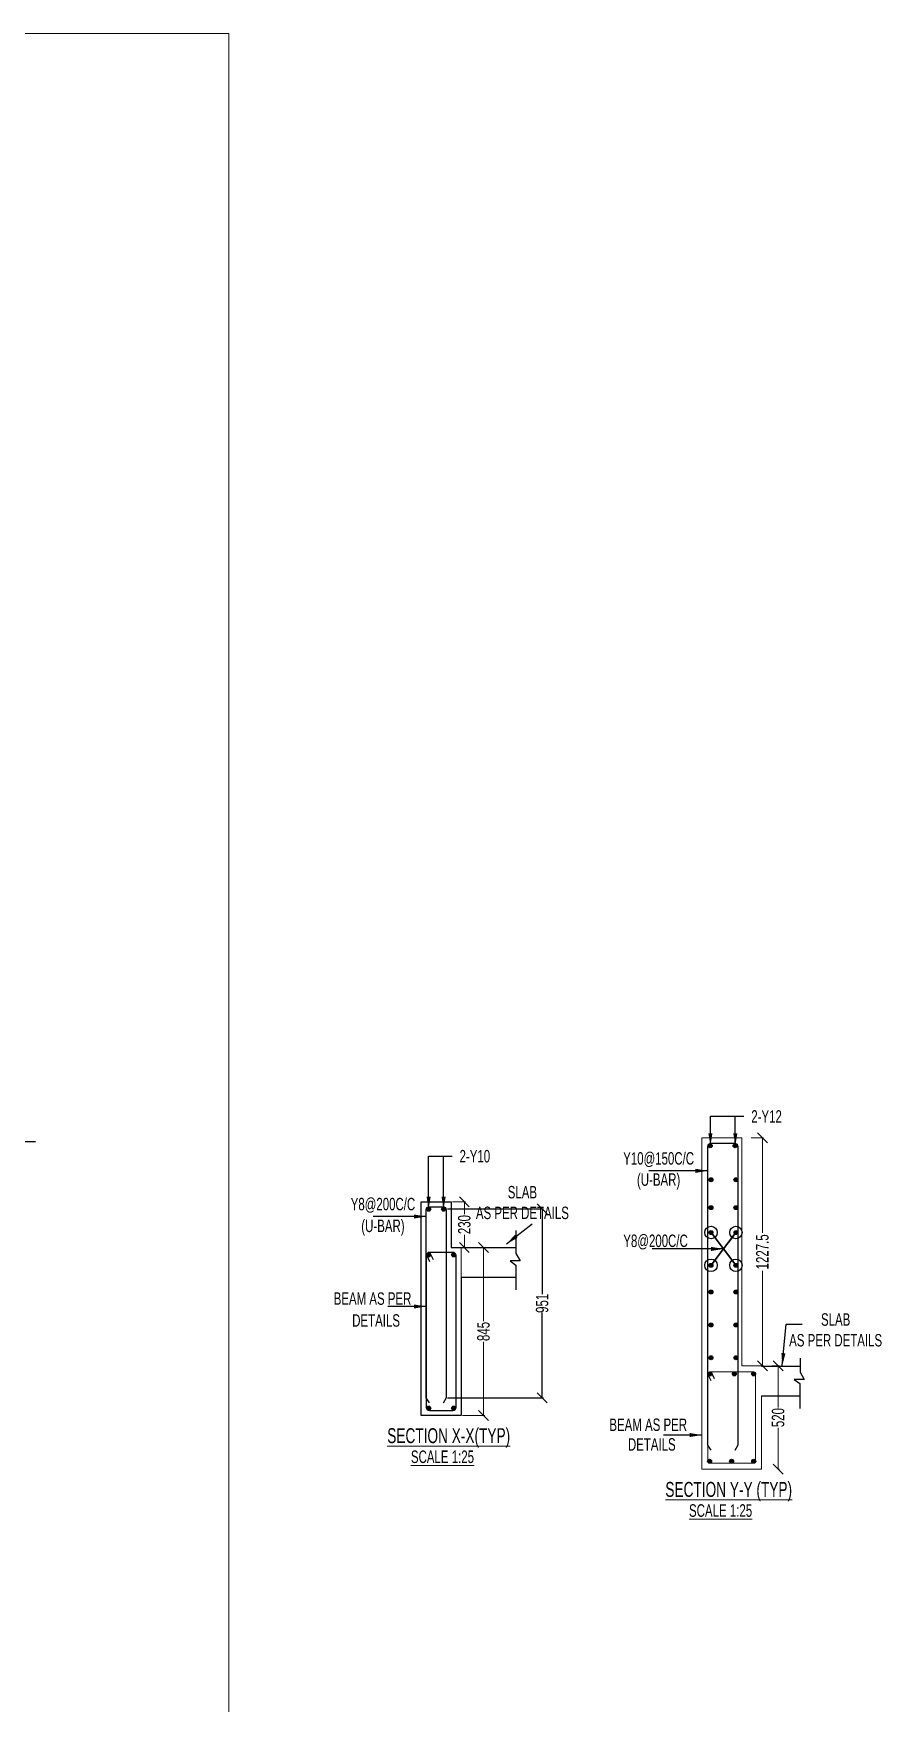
# Model space of a CAD drawing. Header units: millimetres. Extents: x -2697 to 288508, y -1308 to 60928.
# Drawn here: x 31381 to 35648, y 22669 to 31071 of the extents above; entities that cross this region are included whole.
import ezdxf

# ---------------------------------------------------------------- set-up
doc = ezdxf.new("R2010")
doc.units = ezdxf.units.MM
doc.header["$LTSCALE"] = 100
doc.linetypes.add('HIDDEN', pattern=[0.375, 0.25, -0.125])
doc.layers.get('Defpoints').update_dxf_attribs({"color": 1, "lineweight": 0})
for name, color, linetype in [('-S-MISC', 8, 'Continuous'), ('dim', 8, 'Continuous'), ('rein', 3, 'Continuous'), ('TEXT', 2, 'Continuous')]:
    doc.layers.add(name, color=color, linetype=linetype)
for name, color, linetype, lineweight in [('Column outline', 5, 'Continuous', 0), ('SEC TEXT', 9, 'Continuous', 18), ('SLAB LINE', 254, 'HIDDEN', 20)]:
    doc.layers.add(name, color=color, linetype=linetype, lineweight=lineweight)
doc.styles.add('sd', font='ARIALN.TTF')
doc.styles.add('SOBHA', font='swisscl.ttf', dxfattribs={"width": 0.9})
doc.dimstyles.new('S--25', dxfattribs={"dimscale": 25, "dimtxt": 2.5, "dimasz": 2, "dimexe": 0.25, "dimexo": 0.25, "dimgap": 0.1, "dimtad": 0, "dimdec": 0, "dimrnd": 0.0005, "dimzin": 0, "dimdsep": 46, "dimtxsty": 'SOBHA', "dimblk": 'OBLIQUE', "dimcen": 0.09, "dimclrd": 8, "dimclre": 8, "dimclrt": 6, "dimadec": 0, "dimazin": 0, "dimtfac": 1, "dimtdec": 0, "dimtofl": 0, "dimtmove": 0, "dimatfit": 3, "dimfxl": 0.18, "dimtolj": 1, "dimtzin": 0, "dimlwd": -1, "dimlwe": -1, "dimarcsym": 0})
doc.dimstyles.new('S-25', dxfattribs={"dimscale": 25, "dimtxt": 2.5, "dimasz": 2.5, "dimexe": 0.25, "dimexo": 0.25, "dimgap": 0.1, "dimtad": 0, "dimdec": 0, "dimrnd": 0.0005, "dimzin": 0, "dimdsep": 46, "dimtxsty": 'SOBHA', "dimblk": 'OBLIQUE', "dimcen": 0.09, "dimclrd": 8, "dimclre": 8, "dimclrt": 6, "dimadec": 0, "dimazin": 0, "dimtfac": 1, "dimtdec": 0, "dimtofl": 0, "dimtmove": 0, "dimatfit": 3, "dimfxl": 0.18, "dimtolj": 1, "dimtzin": 0, "dimlwd": -1, "dimlwe": -1, "dimarcsym": 0})

# ---------------------------------------------------------------- blocks, each defined once
blk = doc.blocks.new('_Oblique')
at = {"color": 0, "linetype": 'ByBlock', "lineweight": -2}
blk.add_line((-0.5, -0.5), (0.5, 0.5), dxfattribs=at)
blk = doc.blocks.new('*D739')
at = {"layer": 'Column outline', "color": 8, "transparency": 16777216}
for p, q in [((33488.3, 25193.8), (33554.9, 25193.8)), ((33548.6, 25193.8), (33548.6, 25130.4)), ((33488.3, 24963.8), (33554.9, 24963.8)), ((33548.6, 24963.8), (33548.6, 25027.2))]:
    blk.add_line(p, q, dxfattribs=at)
at = {"layer": 'Defpoints', "color": 0, "transparency": 16777216}
for p in [(33482, 25193.8), (33548.6, 25193.8), (33482, 24963.8)]:
    blk.add_point(p, dxfattribs=at)
at = {"layer": 'Column outline', "color": 8, "transparency": 16777216, "xscale": 50, "yscale": 50, "zscale": 50}
for p, rotation in [((33548.6, 25193.8), 90), ((33548.6, 24963.8), 270)]:
    blk.add_blockref('_Oblique', p, dxfattribs=dict(at, rotation=rotation))
at = {"layer": 'Column outline', "color": 6, "transparency": 16777216, "insert": (33548.6, 25078.8), "char_height": 62.5, "attachment_point": 5, "rotation": 90, "style": 'SOBHA'}
blk.add_mtext('\\A1;230', dxfattribs=at)
blk = doc.blocks.new('*D740')
at = {"layer": 'Column outline', "color": 8, "transparency": 16777216}
for p, q in [((33538.3, 24963.8), (33651.1, 24963.8)), ((33644.9, 24963.8), (33644.9, 24592.7)), ((33644.9, 24118.3), (33644.9, 24489.4)), ((33539, 24118.3), (33651.1, 24118.3))]:
    blk.add_line(p, q, dxfattribs=at)
at = {"layer": 'Defpoints', "color": 0, "transparency": 16777216}
for p in [(33532, 24963.8), (33532.8, 24118.3), (33644.9, 24118.3)]:
    blk.add_point(p, dxfattribs=at)
at = {"layer": 'Column outline', "color": 8, "transparency": 16777216, "xscale": 50, "yscale": 50, "zscale": 50}
for p, rotation in [((33644.9, 24963.8), 90), ((33644.9, 24118.3), 270)]:
    blk.add_blockref('_Oblique', p, dxfattribs=dict(at, rotation=rotation))
at = {"layer": 'Column outline', "color": 6, "transparency": 16777216, "insert": (33644.9, 24541.1), "char_height": 62.5, "attachment_point": 5, "rotation": 90, "style": 'SOBHA'}
blk.add_mtext('\\A1;845', dxfattribs=at)
blk = doc.blocks.new('*D786')
at = {"layer": 'Column outline', "color": 8, "transparency": 16777216}
for p, q in [((34990.9, 25515.4), (35054.4, 25515.4)), ((35048.1, 25515.4), (35048.1, 25036.6)), ((35048.1, 24367.9), (35048.1, 24846.7)), ((35017.2, 24367.9), (35054.4, 24367.9))]:
    blk.add_line(p, q, dxfattribs=at)
at = {"layer": 'Defpoints', "color": 0, "transparency": 16777216}
for p in [(34984.7, 25515.4), (35048.1, 25515.4), (35010.9, 24367.9)]:
    blk.add_point(p, dxfattribs=at)
at = {"layer": 'Column outline', "color": 8, "transparency": 16777216, "xscale": 50, "yscale": 50, "zscale": 50}
for p, rotation in [((35048.1, 25515.4), 90), ((35048.1, 24367.9), 270)]:
    blk.add_blockref('_Oblique', p, dxfattribs=dict(at, rotation=rotation))
at = {"layer": 'Column outline', "color": 6, "transparency": 16777216, "insert": (35048.1, 24941.6), "char_height": 62.5, "attachment_point": 5, "rotation": 90, "style": 'SOBHA'}
blk.add_mtext('\\A1;1227.5', dxfattribs=at)
blk = doc.blocks.new('*D787')
at = {"layer": 'Column outline', "color": 8, "transparency": 16777216}
for p, q in [((35096.2, 24367.9), (35133.4, 24367.9)), ((35127.1, 24367.9), (35127.1, 24159.5)), ((35127.1, 23847.9), (35127.1, 24056.2)), ((35129.5, 23847.9), (35133.4, 23847.9))]:
    blk.add_line(p, q, dxfattribs=at)
at = {"layer": 'Defpoints', "color": 0, "transparency": 16777216}
for p in [(35089.9, 24367.9), (35123.2, 23847.9), (35127.1, 23847.9)]:
    blk.add_point(p, dxfattribs=at)
at = {"layer": 'Column outline', "color": 8, "transparency": 16777216, "xscale": 50, "yscale": 50, "zscale": 50}
for p, rotation in [((35127.1, 24367.9), 90), ((35127.1, 23847.9), 270)]:
    blk.add_blockref('_Oblique', p, dxfattribs=dict(at, rotation=rotation))
at = {"layer": 'Column outline', "color": 6, "transparency": 16777216, "insert": (35127.1, 24107.9), "char_height": 62.5, "attachment_point": 5, "rotation": 90, "style": 'SOBHA'}
blk.add_mtext('\\A1;520', dxfattribs=at)
blk = doc.blocks.new('*D846')
at = {"color": 8, "transparency": 16777216}
for p, q in [((33463.3, 25158), (33946.3, 25158)), ((33940, 25158), (33940, 24729.4)), ((33940, 24207.4), (33940, 24636)), ((33463.3, 24207.4), (33946.3, 24207.4))]:
    blk.add_line(p, q, dxfattribs=at)
at = {"layer": 'Defpoints', "color": 0, "transparency": 16777216}
for p in [(33457, 25158), (33457, 24207.4), (33940, 24207.4)]:
    blk.add_point(p, dxfattribs=at)
at = {"color": 8, "transparency": 16777216, "xscale": 50, "yscale": 50, "zscale": 50}
for p, rotation in [((33940, 25158), 90), ((33940, 24207.4), 270)]:
    blk.add_blockref('_Oblique', p, dxfattribs=dict(at, rotation=rotation))
at = {"color": 6, "transparency": 16777216, "insert": (33940, 24682.7), "char_height": 62.5, "attachment_point": 5, "rotation": 90, "style": 'SOBHA'}
blk.add_mtext('\\A1;951', dxfattribs=at)

msp = doc.modelspace()

# ---------------------------------------------------------------- hatches: boundary and pattern name
at = {"layer": 'rein', "ltscale": 10}
h = msp.add_hatch(color=256, dxfattribs=at)
h.dxf.hatch_style = 1
h.paths.add_polyline_path([(34795.74, 25474.9, 1), (34775.74, 25474.9, 1)])
h = msp.add_hatch(color=256, dxfattribs=at)
h.dxf.hatch_style = 1
h.paths.add_polyline_path([(34921.11, 25474.9, 1), (34901.11, 25474.9, 1)])
h = msp.add_hatch(color=256, dxfattribs=at)
h.dxf.hatch_style = 1
h.paths.add_polyline_path([(34799.59, 25304.2, 1), (34779.59, 25304.2, 1)])
h = msp.add_hatch(color=256, dxfattribs=at)
h.dxf.hatch_style = 1
h.paths.add_polyline_path([(34924.96, 25304.2, 1), (34904.96, 25304.2, 1)])
h = msp.add_hatch(color=256, dxfattribs=at)
h.dxf.hatch_style = 1
h.paths.add_polyline_path([(33378.78, 25156.06, 1), (33358.78, 25156.06, 1)])
h = msp.add_hatch(color=256, dxfattribs=at)
h.dxf.hatch_style = 1
h.paths.add_polyline_path([(33454.15, 25156.06, 1), (33434.15, 25156.06, 1)])
h = msp.add_hatch(color=256, dxfattribs=at)
h.dxf.hatch_style = 1
h.paths.add_polyline_path([(34799.59, 25163.84, 1), (34779.59, 25163.84, 1)])
h = msp.add_hatch(color=256, dxfattribs=at)
h.dxf.hatch_style = 1
h.paths.add_polyline_path([(34924.96, 25163.84, 1), (34904.96, 25163.84, 1)])
h = msp.add_hatch(color=256, dxfattribs=at)
h.dxf.hatch_style = 1
h.paths.add_polyline_path([(34799.59, 25038.84, 1), (34779.59, 25038.84, 1)])
h = msp.add_hatch(color=256, dxfattribs=at)
h.dxf.hatch_style = 1
h.paths.add_polyline_path([(34924.96, 25038.84, 1), (34904.96, 25038.84, 1)])
h = msp.add_hatch(color=256, dxfattribs=at)
h.dxf.hatch_style = 1
h.paths.add_polyline_path([(33379.21, 24926.58, 1), (33359.21, 24926.58, 1)])
h = msp.add_hatch(color=256, dxfattribs=at)
h.dxf.hatch_style = 1
h.paths.add_polyline_path([(33484.82, 24926.58, -1), (33504.82, 24926.58, -1)])
h = msp.add_hatch(color=256, dxfattribs=at)
h.dxf.hatch_style = 1
h.paths.add_polyline_path([(34799.59, 24873.84, 1), (34779.59, 24873.84, 1)])
h = msp.add_hatch(color=256, dxfattribs=at)
h.dxf.hatch_style = 1
h.paths.add_polyline_path([(34924.96, 24873.84, 1), (34904.96, 24873.84, 1)])
h = msp.add_hatch(color=256, dxfattribs=at)
h.dxf.hatch_style = 1
h.paths.add_polyline_path([(34799.59, 24739.84, 1), (34779.59, 24739.84, 1)])
h = msp.add_hatch(color=256, dxfattribs=at)
h.dxf.hatch_style = 1
h.paths.add_polyline_path([(34924.96, 24739.84, 1), (34904.96, 24739.84, 1)])
h = msp.add_hatch(color=256, dxfattribs=at)
h.dxf.hatch_style = 1
h.paths.add_polyline_path([(34799.59, 24573.84, 1), (34779.59, 24573.84, 1)])
h = msp.add_hatch(color=256, dxfattribs=at)
h.dxf.hatch_style = 1
h.paths.add_polyline_path([(34924.96, 24573.84, 1), (34904.96, 24573.84, 1)])
h = msp.add_hatch(color=256, dxfattribs=at)
h.dxf.hatch_style = 1
h.paths.add_polyline_path([(34799.59, 24408.61, 1), (34779.59, 24408.61, 1)])
h = msp.add_hatch(color=256, dxfattribs=at)
h.dxf.hatch_style = 1
h.paths.add_polyline_path([(34924.96, 24408.61, 1), (34904.96, 24408.61, 1)])
h = msp.add_hatch(color=256, dxfattribs=at)
h.dxf.hatch_style = 1
h.paths.add_polyline_path([(34794.26, 24327.9, 1), (34774.26, 24327.9, 1)])
h = msp.add_hatch(color=256, dxfattribs=at)
h.dxf.hatch_style = 1
h.paths.add_polyline_path([(34917.26, 24327.9, 1), (34897.26, 24327.9, 1)])
h = msp.add_hatch(color=256, dxfattribs=at)
h.dxf.hatch_style = 1
h.paths.add_polyline_path([(34994.09, 24327.74, -1), (35014.09, 24327.74, -1)])
h = msp.add_hatch(color=256, dxfattribs=at)
h.dxf.hatch_style = 1
h.paths.add_polyline_path([(33379.21, 24155.53, -1), (33359.21, 24155.53, -1)])
h = msp.add_hatch(color=256, dxfattribs=at)
h.dxf.hatch_style = 1
h.paths.add_polyline_path([(33484.82, 24155.53, 1), (33504.82, 24155.53, 1)])
h = msp.add_hatch(color=256, dxfattribs=at)
h.dxf.hatch_style = 1
h.paths.add_polyline_path([(34792.43, 23888.34, -1), (34772.43, 23888.34, -1)])
h = msp.add_hatch(color=256, dxfattribs=at)
h.dxf.hatch_style = 1
h.paths.add_polyline_path([(34903.43, 23888.34, -1), (34883.43, 23888.34, -1)])
h = msp.add_hatch(color=256, dxfattribs=at)
h.dxf.hatch_style = 1
h.paths.add_polyline_path([(34994.51, 23888.34, 1), (35014.51, 23888.34, 1)])

# ---------------------------------------------------------------- linework, layer by layer
at = {"layer": '-S-MISC', "linetype": 'ByBlock', "ltscale": 1000, "elevation": 178588.07}
msp.add_lwpolyline([(31391.16, 25494.93), (30971.27, 25494.93), (30940.4, 25554.59), (30940.4, 25434.43), (30890.55, 25494.93), (30513.68, 25494.93)], dxfattribs=at)
for p, q in [((33532.02, 24963.79), (33808.19, 24963.79)), ((33532.02, 24813.79), (33807.4, 24813.79)), ((35044.21, 24367.43), (35237.38, 24367.43)), ((35044.21, 24217.43), (35236.59, 24217.43))]:
    msp.add_line(p, q)
for points in [[(33532.02, 24813.79), (33532.02, 24118.32), (33332.02, 24118.32), (33332.02, 24963.79), (33332.02, 25193.79), (33482.02, 25193.79), (33482.02, 24963.79), (33532.02, 24963.79)], [(33808.19, 25049.39), (33808.19, 24933.11), (33829.25, 24896.05), (33778.89, 24896.05), (33807.4, 24875.16), (33807.4, 24750.28)], [(35237.38, 24406), (35237.38, 24336.76), (35258.45, 24299.7), (35208.08, 24299.7), (35236.59, 24278.8), (35236.59, 24153.92)]]:
    msp.add_lwpolyline(points)
at = {"layer": 'Column outline', "color": 7}
for points in [[(34743.97, 24367.89), (34743.97, 25515.39), (34943.97, 25515.39), (34943.97, 24367.89)], [(35044.21, 24217.43), (35044.21, 23847.89), (34743.97, 23847.89), (34743.97, 24367.89)], [(34943.97, 24367.89), (35044.21, 24367.89), (35044.21, 24367.43)]]:
    msp.add_lwpolyline(points, dxfattribs=at)
at = {"layer": 'Column outline', "color": 3}
msp.add_lwpolyline([(35004.21, 23877.89), (34783.97, 23877.89, -0.4142136), (34773.97, 23887.89), (34773.97, 24327.89, -0.4142136), (34783.97, 24337.89), (35004.21, 24337.89, -0.4142136), (35014.21, 24327.89), (35014.21, 23887.89, -0.4142136)], format="xyb", close=True, dxfattribs=at)
at = {"layer": 'Defpoints', "color": 8}
msp.add_lwpolyline([(-2696.85, 31070.56), (32364.23, 31070.56), (32364.23, 3901.12), (-2696.85, 3901.12)], close=True, dxfattribs=at)
at = {"layer": 'Defpoints', "color": 1}
msp.add_lwpolyline([(-2696.85, 31070.56), (32364.23, 31070.56), (32364.23, 3901.12), (-2696.85, 3901.12)], close=True, dxfattribs=at)
at = {"layer": 'rein', "color": 3, "ltscale": 10}
for p, q in [((33359.32, 24923.81), (33372.97, 24893.73)), ((33377.27, 24932.5), (33391.07, 24903.05)), ((34774.37, 24325.13, 0), (34788.02, 24295.05, 0)), ((34792.32, 24333.82, 0), (34806.12, 24304.37, 0))]:
    msp.add_line(p, q, dxfattribs=at)
for points in [[(34790.83, 23944), (34773.97, 23968.74), (34773.97, 25471.62, -0.4142136), (34789.97, 25487.62), (34907.97, 25487.62, -0.4142136), (34923.97, 25471.62), (34923.97, 23968.74), (34908.94, 23942.14)], [(33373.87, 24182.7), (33357.02, 24207.43), (33357.02, 25152.79, -0.4142136), (33373.02, 25168.79), (33441.02, 25168.79, -0.4142136), (33457.02, 25152.79), (33457.02, 24207.43), (33441.98, 24180.84)]]:
    msp.add_lwpolyline(points, format="xyb", dxfattribs=at)
msp.add_lwpolyline([(33491.02, 24938.79), (33373.02, 24938.79, 0.4142136), (33357.02, 24922.79), (33357.02, 24159.32, 0.4142136), (33373.02, 24143.32), (33491.02, 24143.32, 0.4142136), (33507.02, 24159.32), (33507.02, 24922.79, 0.4142136)], format="xyb", close=True, dxfattribs=at)
at = {"layer": 'rein', "ltscale": 10}
for centre in [(34785.74, 25474.9), (34911.11, 25474.9), (34789.59, 25304.2, 0), (34914.96, 25304.2, 0), (33368.78, 25156.06), (33444.15, 25156.06), (34789.59, 25163.84, 0), (34914.96, 25163.84, 0), (34789.59, 25038.84, 0), (34914.96, 25038.84, 0), (33369.21, 24926.58), (33494.82, 24926.58), (34789.59, 24873.84, 0), (34914.96, 24873.84, 0), (34789.59, 24739.84, 0), (34914.96, 24739.84, 0), (34789.59, 24573.84, 0), (34914.96, 24573.84, 0), (34789.59, 24408.61, 0), (34914.96, 24408.61, 0), (34784.26, 24327.9, 0), (34907.26, 24327.9, 0), (35004.09, 24327.74, 0), (33369.21, 24155.53), (33494.82, 24155.53), (34782.43, 23888.34), (34893.43, 23888.34), (35004.51, 23888.34)]:
    msp.add_circle(centre, 10, dxfattribs=at)
at = {"layer": 'SLAB LINE', "color": 9, "linetype": 'HIDDEN', "ltscale": 10}
msp.add_line((33532.02, 24813.79), (33532.02, 24963.79), dxfattribs=at)

# ---------------------------------------------------------------- texts
at = {"layer": 'SEC TEXT', "color": 1, "linetype": 'ByBlock', "style": 'sd', "width": 0.8}
for s, height, p in [('%%USECTION X-X(TYP)', 75, (33160.66, 23979.52)), ('%%USCALE 1:25', 63, (33279.72, 23879.41)), ('%%USECTION Y-Y (TYP)', 75, (34559.85, 23709.09)), ('%%USCALE 1:25', 63, (34678.91, 23608.98))]:
    msp.add_text(s, height=height, rotation=0.010721, dxfattribs=at).set_placement(p)
at = {"layer": 'TEXT', "char_height": 62.5, "attachment_point": 5, "style": 'SOBHA'}
for s, insert in [('2-Y12', (35069.19, 25622.65)), ('2-Y10', (33601.41, 25422.34)), ('Y10@150C/C', (34526.04, 25405.46, 0)), ('(U-BAR)', (34526.04, 25295.7, 0)), ('Y8@200C/C', (33139.09, 25175.6)), ('SLAB \\PAS PER DETAILS', (33840.66, 25189.36)), ('(U-BAR)', (33139.09, 25063)), ('Y8@200C/C', (34510.62, 24990.94)), ('BEAM AS PER', (33086.7, 24706.1)), ('DETAILS', (33104.65, 24596.06)), ('SLAB \\PAS PER DETAILS', (35416.6, 24548.68, 0)), ('BEAM AS PER', (34473.66, 24071.62, 0)), ('DETAILS', (34491.61, 23972.61))]:
    msp.add_mtext(s, dxfattribs=dict(at, insert=insert))

# ---------------------------------------------------------------- dimensions: what is measured, and where the dimension line sits
at = {"color": 6}
dim = msp.add_linear_dim(base=(33940, 24207.43), p1=(33457.02, 25158), p2=(33457.02, 24207.43), angle=90, dimstyle='S--25', dxfattribs=at)
dim.commit()
dim.dimension.update_dxf_attribs({"geometry": '*D846', "text_midpoint": (33940, 24682.72)})
at = {"layer": 'Column outline'}
dim = msp.add_linear_dim(base=(35048.11, 25515.39), p1=(35010.91, 24367.89), p2=(34984.69, 25515.39), angle=90, text='1227.5', dimstyle='S--25', override={"dimdec": 1, "dimtmove": 1}, dxfattribs=at)
dim.commit()
dim.dimension.update_dxf_attribs({"geometry": '*D786', "text_midpoint": (35048.11, 24941.64)})
for base, p1, p2, picture, middle in [((33548.63, 25193.79, 0.43), (33482.02, 24963.79, 0.43), (33482.02, 25193.79, 0.43), '*D739', (33548.63, 25078.79, 0.43)), ((33644.9, 24118.32, 0.43), (33532.02, 24963.79, 0.43), (33532.79, 24118.32, 0.43), '*D740', (33644.9, 24541.05, 0.43)), ((35127.11, 23847.89), (35089.91, 24367.89), (35123.21, 23847.89), '*D787', (35127.11, 24107.89))]:
    dim = msp.add_linear_dim(base=base, p1=p1, p2=p2, angle=90, dimstyle='S--25', override={"dimtmove": 1}, dxfattribs=at)
    dim.commit()
    dim.dimension.update_dxf_attribs({"geometry": picture, "text_midpoint": middle})

# ---------------------------------------------------------------- leaders
at = {"layer": 'dim', "color": 5, "linetype": 'Continuous'}
for points, override in [([(34786.57, 25474.9), (34786.57, 25623.3), (34955.48, 25623.3)], {"dimarcsym": 1}), ([(34911.93, 25474.9), (34911.93, 25623.3)], {"dimarcsym": 1}), ([(33368.78, 25156.06), (33368.78, 25423), (33487.7, 25423)], {"dimarcsym": 1}), ([(33444.15, 25156.06), (33444.15, 25423)], {"dimarcsym": 1}), ([(34773.97, 25349.2), (34477.47, 25349.2)], {"dimarcsym": 1}), ([(33357.02, 25119.34), (33090.52, 25119.34)], {"dimarcsym": 1}), ([(33760.55, 24981.33, 0.43), (33890.42, 25082.94, 0.43)], {"dimarcsym": 1}), ([(34789.59, 25038.84), (34914.96, 24873.84)], {"dimldrblk": 'Origin', "dimarcsym": 1}), ([(34789.59, 24873.84), (34914.96, 25038.84)], {"dimldrblk": 'Origin', "dimarcsym": 1}), ([(34914.96, 25038.84), (34789.59, 24873.84)], {"dimldrblk": 'Origin', "dimarcsym": 1}), ([(34914.96, 24873.84), (34789.59, 25038.84)], {"dimldrblk": 'Origin', "dimarcsym": 1}), ([(34852.27, 24956.34), (34493.81, 24956.34)], {"dimarcsym": 1}), ([(33357.02, 24666.79), (33163.33, 24666.79)], {"dimarcsym": 1}), ([(35148.05, 24369.33), (35168.05, 24577.58), (35248.18, 24577.58)], {"dimarcsym": 1}), ([(34743.97, 24020.25), (34550.29, 24020.25)], {"dimarcsym": 1})]:
    msp.add_leader(points, dimstyle='S-25', override=override, dxfattribs=at)

doc.saveas('drawing.dxf')
